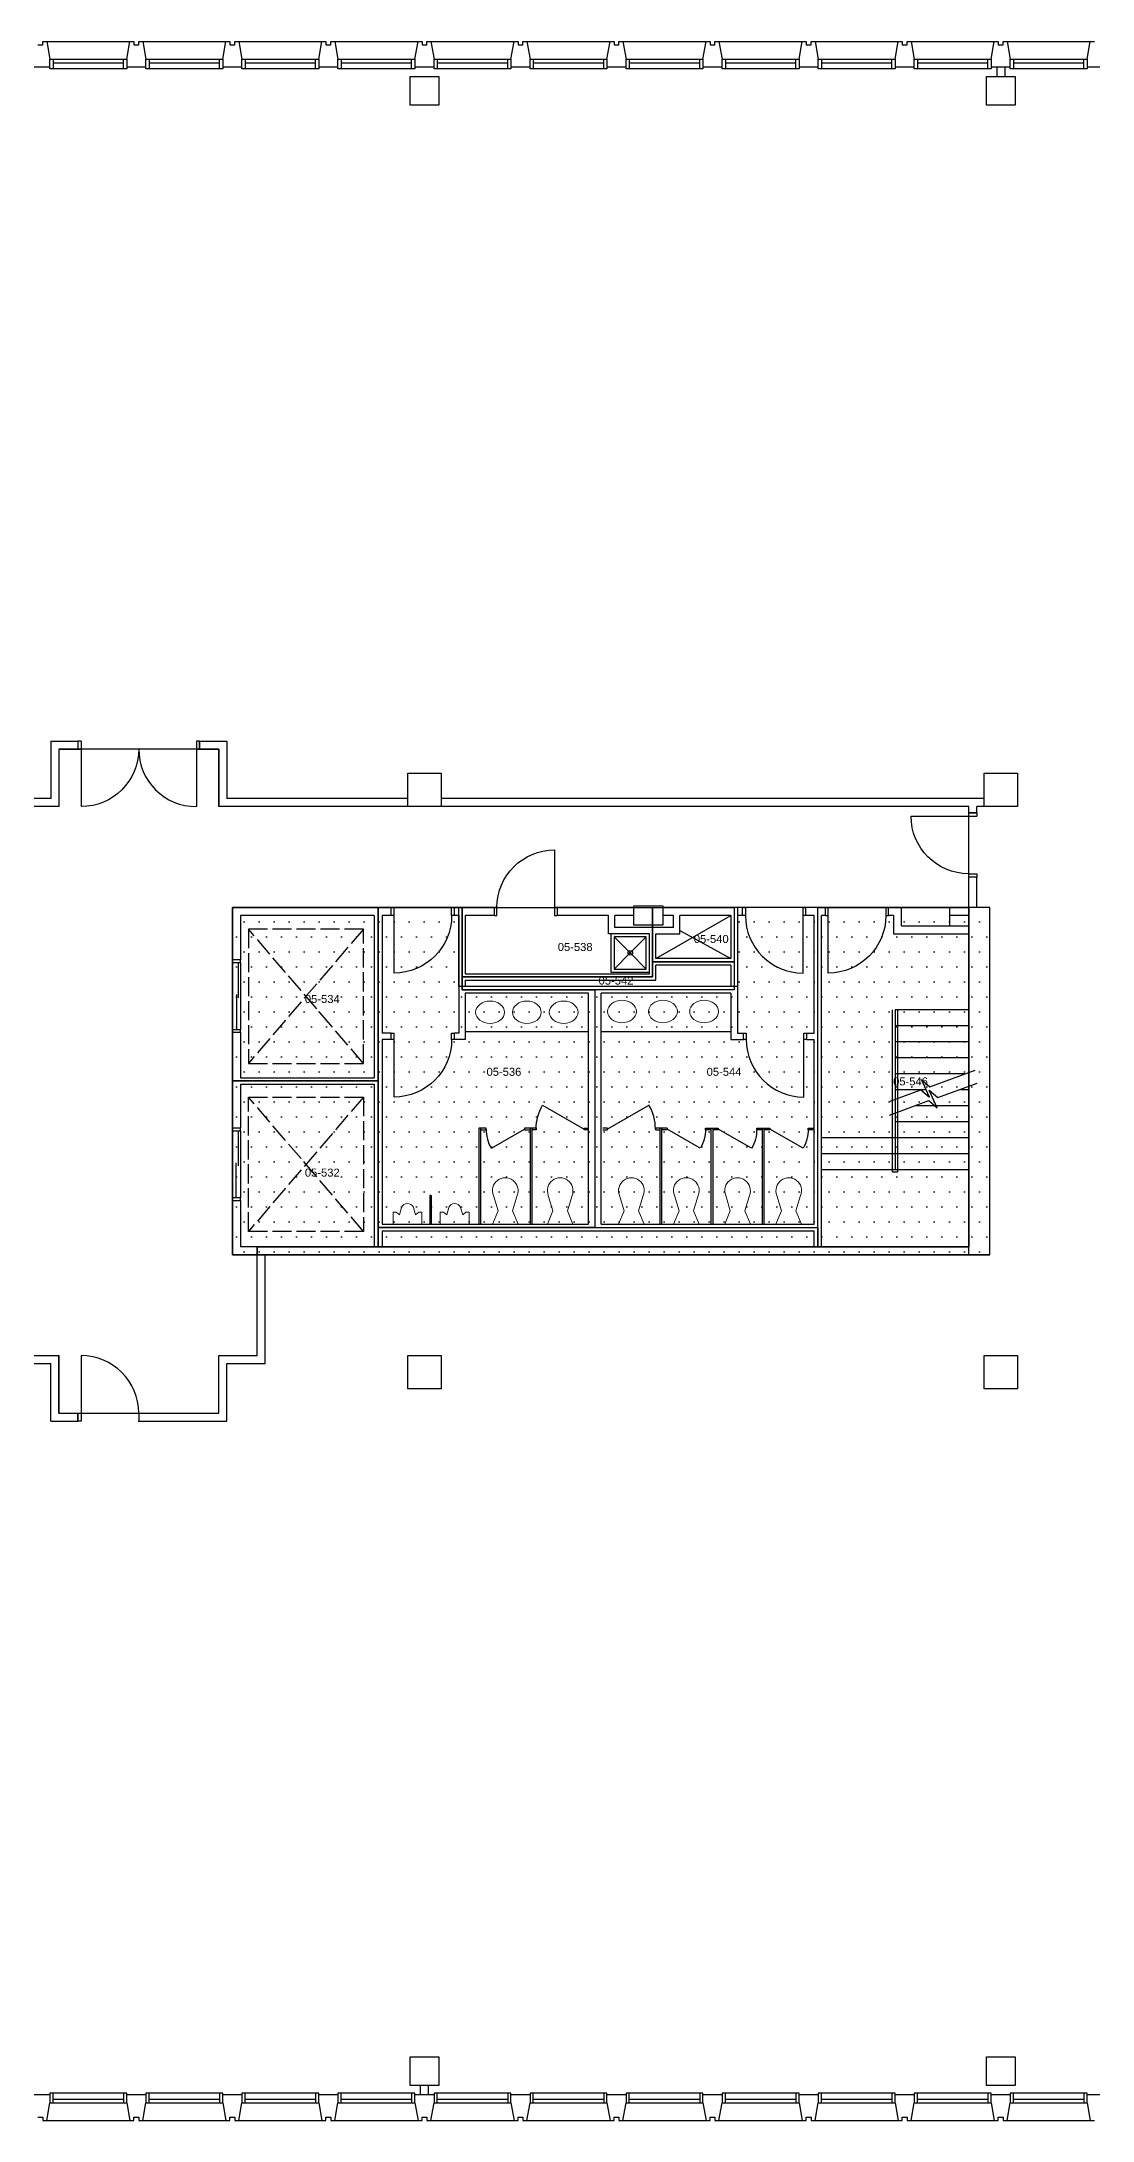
# Model space of a CAD drawing. Header units: inches. Extents: x -31 to 2880, y -31 to 1268.
# Drawn here: x 1190 to 1846, y -31 to 1268 of the extents above; entities that cross this region are included whole.
import ezdxf
from ezdxf.enums import TextEntityAlignment as Align

# ---------------------------------------------------------------- set-up
doc = ezdxf.new("R2010")
doc.units = ezdxf.units.IN
doc.header["$MEASUREMENT"] = 0
doc.linetypes.add('ACAD_ISO02W100', pattern=[15, 12, -3])
for name, color, linetype in [('A-AREA', 6, 'Continuous'), ('A-AREA-IDEN', 110, 'Continuous'), ('A-AREA-INT', 2, 'Continuous'), ('A-COLS-E', 53, 'Continuous'), ('A-DOOR-E', 141, 'Continuous'), ('A-EQPM-E', 200, 'Continuous'), ('A-FLOR-CSWK-E', 124, 'Continuous'), ('A-FLOR-EVTR-E', 253, 'ACAD_ISO02W100'), ('A-FLOR-HRAL-E', 61, 'Continuous'), ('A-FLOR-OVHD-E', 43, 'Continuous'), ('A-FLOR-STRS-E', 252, 'Continuous'), ('A-FLOR-TPTN-E', 74, 'Continuous'), ('A-GLAZ-E', 140, 'Continuous'), ('A-SOCL-HTAH-E', 230, 'Continuous'), ('A-WALL-E', 7, 'Continuous'), ('P-FIXT-E', 153, 'Continuous')]:
    doc.layers.add(name, color=color, linetype=linetype)
doc.styles.get("Standard").update_dxf_attribs({"font": 'arial.ttf'})

# ---------------------------------------------------------------- blocks, each defined once
blk = doc.blocks.new('FMS4RM')
blk.add_attdef('FMS:RMID', text='', height=5).set_placement((0, 0), align=Align.MIDDLE_LEFT)

msp = doc.modelspace()

# ---------------------------------------------------------------- hatches: boundary and pattern name
at = {"layer": 'A-SOCL-HTAH-E'}
h = msp.add_hatch(dxfattribs=at)
h.set_pattern_fill('DOTS', color=256, scale=150)
h.set_pattern_definition([(0, (-2476.202, -472.418), (4.6875, 9.375), [0, -9.375])])
h.paths.add_polyline_path([(1782, 727.2), (1624.2, 727.2), (1624.2, 677.7), (1450.2, 677.7), (1450.2, 727.2), (1308.7, 727.2), (1308.7, 510.2), (1782, 510.2)])

# ---------------------------------------------------------------- linework, layer by layer
at = {"layer": 'A-AREA'}
for points in [[(1399.8, 618.8), (1308.7, 618.8), (1308.7, 727.2), (1399.8, 727.2), (1399.8, 618.8)], [(1399.8, 727.2), (1452.2, 727.2), (1452.2, 675.8), (1535.2, 675.8), (1535.2, 527.2), (1399.8, 527.2), (1399.8, 727.2)], [(1452.2, 683.8), (1452.2, 727.2), (1571.2, 727.2), (1571.2, 683.8), (1452.2, 683.8)], [(1674.5, 727.2), (1622.2, 727.2), (1622.2, 675.8), (1535.2, 675.8), (1535.2, 527.2), (1674.5, 527.2), (1674.5, 727.2)], [(1622.2, 693.2), (1571.2, 693.2), (1571.2, 727.2), (1622.2, 727.2), (1622.2, 693.2)], [(1768.7, 515.2), (1674.5, 515.2), (1674.5, 727.2), (1768.7, 727.2), (1768.7, 515.2)], [(1622.2, 675.8), (1452.2, 675.8), (1452.2, 683.8), (1571.2, 683.8), (1571.2, 693.2), (1622.2, 693.2), (1622.2, 675.8)], [(1399.8, 515.2), (1324.2, 515.2), (1324.2, 510.2), (1308.7, 510.2), (1308.7, 618.8), (1399.8, 618.8), (1399.8, 515.2)], [(1674.5, 515.2), (1399.8, 515.2), (1399.8, 527.2), (1674.5, 527.2), (1674.5, 515.2)]]:
    msp.add_lwpolyline(points, close=True, dxfattribs=at)
at = {"layer": 'A-AREA-INT', "color": 4}
msp.add_lwpolyline([(-17.4, 1254.7), (-17.4, -17.4), (1066.2, -17.4), (1066.2, 447.2), (1200.2, 447.2), (1200.2, 411.2), (1300.2, 411.2), (1300.2, 447.2), (1324.2, 447.2), (1324.2, 515.2), (1768.7, 515.2), (1768.7, 790.2), (1300.2, 790.2), (1300.2, 826.2), (1200.2, 826.2), (1200.2, 790.2), (768.8, 790.2), (768.8, 1254.7), (-17.4, 1254.7)], close=True, dxfattribs=at)
at = {"layer": 'A-COLS-E', "flags": 128}
for points in [[(1419.8, 1228.5), (1419.8, 1246.5), (1437.7, 1246.5), (1437.7, 1228.5)], [(1779.8, 1228.5), (1779.8, 1246.5), (1797.7, 1246.5), (1797.7, 1228.5)], [(1418.3, 790.2), (1418.3, 811.2), (1439.2, 811.2), (1439.2, 790.2)], [(1778.3, 790.2), (1778.3, 811.2), (1799.2, 811.2), (1799.2, 790.2)], [(1418.3, 426.3), (1418.3, 447.2), (1439.2, 447.2), (1439.2, 426.3)], [(1778.3, 426.3), (1778.3, 447.2), (1799.2, 447.2), (1799.2, 426.3)], [(1419.8, -9), (1419.8, 9), (1437.7, 9), (1437.7, -9)], [(1779.8, -9), (1779.8, 9), (1797.7, 9), (1797.7, -9)]]:
    msp.add_lwpolyline(points, close=True, dxfattribs=at)
at = {"layer": 'A-DOOR-E'}
for p, q in [((1214.2, 831.2), (1214.2, 790.2)), ((1286.2, 831.2), (1286.2, 790.2)), ((1732.7, 784.3), (1773.7, 784.3)), ((1768.7, 784.3), (1768.7, 786.3)), ((1768.7, 786.3), (1773.7, 786.3)), ((1773.7, 786.3), (1773.7, 784.3)), ((1768.7, 746.2), (1768.7, 748.2)), ((1768.7, 748.2), (1773.7, 748.2)), ((1773.7, 746.2), (1768.7, 746.2)), ((1773.7, 748.2), (1773.7, 746.2)), ((1409.7, 686.2), (1409.7, 727.2)), ((1665.2, 686.2), (1665.2, 727.2)), ((1312.3, 692.7), (1312.3, 670.7)), ((1311.5, 650.7), (1311.5, 672.7)), ((1409.7, 608.7), (1409.7, 648.7)), ((1665.7, 608.7), (1665.7, 648.7)), ((1312.3, 587.7), (1312.3, 565.7)), ((1311, 545.7), (1311, 567.7))]:
    msp.add_line(p, q, dxfattribs=at)
at = {"layer": 'A-DOOR-E', "extrusion": (0, 0, -1)}
msp.add_line((1681, 686.2), (1681, 727.2), dxfattribs=at)
at = {"layer": 'A-DOOR-E', "flags": 128}
for points in [[(1214.2, 831.2), (1212.2, 831.2), (1212.2, 826.2), (1214.2, 826.2)], [(1286.2, 826.2), (1288.2, 826.2), (1288.2, 831.2), (1286.2, 831.2)], [(1510, 763.3), (1510, 722.2), (1511.7, 722.2)], [(1472.2, 722.2), (1474, 722.2), (1474, 727.2), (1472.2, 727.2)], [(1511.7, 727.2), (1510, 727.2)], [(1681, 727.2), (1679.2, 727.2)], [(1679.2, 722.2), (1681, 722.2)], [(1718.7, 727.2), (1717, 727.2), (1717, 722.2), (1718.7, 722.2)], [(1308.7, 694.5), (1308.7, 692.7), (1313.7, 692.7), (1313.7, 694.5)], [(1313.7, 649), (1313.7, 650.7), (1308.7, 650.7), (1308.7, 649)], [(1408, 648.7), (1409.7, 648.7)], [(1409.7, 644.7), (1408, 644.7)], [(1447.5, 644.7), (1445.7, 644.7), (1445.7, 648.7), (1447.5, 648.7)], [(1628, 648.7), (1629.7, 648.7), (1629.7, 644.7), (1628, 644.7)], [(1665.7, 648.7), (1667.5, 648.7)], [(1667.5, 644.7), (1665.7, 644.7)], [(1308.7, 589.5), (1308.7, 587.7), (1313.7, 587.7), (1313.7, 589.5)], [(1313.7, 544), (1313.7, 545.7), (1308.7, 545.7), (1308.7, 544)]]:
    msp.add_lwpolyline(points, dxfattribs=at)
at = {"layer": 'A-DOOR-E', "extrusion": (0, 0, -1), "flags": 128}
for points in [[(-1408, 727.2), (-1409.7, 727.2)], [(-1409.7, 722.2), (-1408, 722.2)], [(-1447.5, 722.2), (-1445.7, 722.2), (-1445.7, 727.2), (-1447.5, 727.2)], [(-1627.5, 727.2), (-1629.2, 727.2), (-1629.2, 722.2), (-1627.5, 722.2)], [(-1665.2, 727.2), (-1667, 727.2)], [(-1667, 722.2), (-1665.2, 722.2)], [(-1214.2, 447.2), (-1214.2, 406.2), (-1212.2, 406.2), (-1212.2, 411.2), (-1214.2, 411.2)]]:
    msp.add_lwpolyline(points, dxfattribs=at)
at = {"layer": 'A-DOOR-E', "extrusion": (0, 0, -1)}
for centre, start, end in [((-1214.2, 826.2), 180.0001, 269.9997), ((-1768.7, 784.3), 270, 0), ((-1510, 727.2), 0, 90), ((-1409.7, 722.2), 180, 270), ((-1681, 722.2), 180, 270), ((-1409.7, 644.7), 180, 270)]:
    msp.add_arc(centre, 36, start, end, dxfattribs=at)
at = {"layer": 'A-DOOR-E'}
for centre, start, end in [((1286.2, 826.2), 180.0001, 269.9998), ((1665.2, 722.2), 180, 270), ((1665.7, 644.7), 180, 270), ((1214.2, 411.2), 0.0001, 89.9997)]:
    msp.add_arc(centre, 36, start, end, dxfattribs=at)
at = {"layer": 'A-EQPM-E'}
for p, q in [((1559.6, 716.2), (1559.6, 728.2)), ((1559.6, 728.2), (1577.6, 728.2)), ((1577.6, 728.2), (1577.6, 716.2)), ((1577.6, 716.2), (1559.6, 716.2))]:
    msp.add_line(p, q, dxfattribs=at)
at = {"layer": 'A-FLOR-CSWK-E'}
for p, q in [((1454.2, 649.7), (1531.2, 649.7)), ((1539.2, 649.7), (1620.2, 649.7))]:
    msp.add_line(p, q, dxfattribs=at)
at = {"layer": 'A-FLOR-EVTR-E'}
for p, q in [((1390.7, 629.7), (1318.7, 713.7)), ((1390.7, 713.7), (1318.7, 629.7)), ((1390.7, 713.7), (1318.7, 713.7)), ((1318.7, 713.7), (1318.7, 629.7)), ((1390.7, 629.7), (1390.7, 713.7)), ((1318.7, 629.7), (1390.7, 629.7)), ((1390.7, 608.7), (1318.7, 524.7)), ((1390.7, 524.7), (1318.7, 608.7)), ((1318.7, 524.7), (1318.7, 608.7)), ((1318.7, 608.7), (1390.7, 608.7)), ((1390.7, 608.7), (1390.7, 524.7)), ((1390.7, 524.7), (1318.7, 524.7))]:
    msp.add_line(p, q, dxfattribs=at)
at = {"layer": 'A-FLOR-HRAL-E'}
for p, q in [((1721.2, 561.7), (1721.2, 663.2)), ((1724.2, 663.2), (1724.2, 561.7))]:
    msp.add_line(p, q, dxfattribs=at)
at = {"layer": 'A-FLOR-OVHD-E'}
for p, q in [((1573.2, 695.2), (1620.2, 722.2)), ((1588.2, 712.8), (1620.2, 695.2)), ((1313.7, 692.7), (1313.7, 650.7)), ((1313.7, 587.7), (1313.7, 545.7))]:
    msp.add_line(p, q, dxfattribs=at)
at = {"layer": 'A-FLOR-STRS-E'}
for p, q in [((1722.7, 663.2), (1722.7, 563.2)), ((1768.7, 663.2), (1722.7, 663.2)), ((1768.7, 653.2), (1722.7, 653.2)), ((1768.7, 643.2), (1722.7, 643.2)), ((1768.7, 633.2), (1722.7, 633.2)), ((1744.5, 615.2), (1772.8, 625.5)), ((1719.7, 606.2), (1738.9, 613.2)), ((1766.2, 623.2), (1722.7, 623.2)), ((1741.7, 613.2), (1722.7, 613.2)), ((1738.9, 613.2), (1744.2, 608.7)), ((1744.2, 608.7), (1739.2, 619.7)), ((1739.2, 619.7), (1744.5, 615.2)), ((1749.1, 602), (1744.1, 613)), ((1744.1, 613), (1749.4, 608.5)), ((1749.4, 608.5), (1774, 617.4)), ((1768.7, 613.2), (1763.6, 613.2)), ((1719.2, 597.5), (1743.8, 606.5)), ((1768.7, 603.2), (1735.4, 603.2)), ((1743.8, 606.5), (1749.1, 602)), ((1768.7, 593.2), (1722.7, 593.2)), ((1768.7, 583.2), (1676.7, 583.2)), ((1768.7, 573.2), (1676.7, 573.2)), ((1768.7, 563.2), (1676.7, 563.2)), ((1724.2, 561.7), (1721.2, 561.7))]:
    msp.add_line(p, q, dxfattribs=at)
at = {"layer": 'A-FLOR-TPTN-E'}
for p, q in [((1502.5, 603.7), (1528.5, 588.7)), ((1498.5, 588.2), (1495.7, 588.2)), ((1498.5, 589.2), (1498.5, 588.2)), ((1528.5, 588.2), (1528.5, 589.2)), ((1528.5, 589.2), (1531.2, 589.2)), ((1531.2, 588.2), (1528.5, 588.2)), ((1575.8, 589.2), (1575.8, 529.2)), ((1576.8, 589.2), (1576.8, 529.2)), ((1580.3, 588.2), (1576.8, 588.2)), ((1580.3, 589.2), (1580.3, 588.2)), ((1601, 576.7), (1580.3, 588.7)), ((1604.3, 588.2), (1604.3, 589.2)), ((1604.3, 589.2), (1612.3, 589.2)), ((1607.7, 588.2), (1604.3, 588.2)), ((1607.7, 589.2), (1607.7, 529.2)), ((1608.8, 589.2), (1608.8, 529.2)), ((1612.3, 588.2), (1608.8, 588.2)), ((1612.3, 589.2), (1612.3, 588.2)), ((1633, 576.7), (1612.3, 588.7)), ((1636.3, 588.2), (1636.3, 589.2)), ((1636.3, 589.2), (1644.5, 589.2)), ((1639.7, 588.2), (1636.3, 588.2)), ((1639.7, 589.2), (1639.7, 529.2)), ((1640.7, 589.2), (1640.7, 529.2)), ((1644.5, 588.2), (1640.7, 588.2)), ((1644.5, 589.2), (1644.5, 588.2)), ((1665.3, 576.7), (1644.5, 588.7)), ((1668.5, 588.2), (1668.5, 589.2)), ((1668.5, 589.2), (1672.2, 589.2)), ((1672.2, 588.2), (1668.5, 588.2))]:
    msp.add_line(p, q, dxfattribs=at)
at = {"layer": 'A-FLOR-TPTN-E', "extrusion": (0, 0, -1)}
for p, q in [((1569, 603.7), (1543, 588.7)), ((1462.7, 589.2), (1462.7, 529.2)), ((1463.7, 589.2), (1462.7, 589.2)), ((1467.2, 589.2), (1463.7, 589.2)), ((1463.7, 589.2), (1463.7, 529.2)), ((1463.7, 588.2), (1467.2, 588.2)), ((1467.2, 588.2), (1467.2, 589.2)), ((1470.5, 576.7), (1491.2, 588.7)), ((1498.5, 589.2), (1491.2, 589.2)), ((1491.2, 589.2), (1491.2, 588.2)), ((1491.2, 588.2), (1494.7, 588.2)), ((1494.7, 589.2), (1494.7, 529.2)), ((1495.7, 589.2), (1495.7, 529.2)), ((1543, 589.2), (1540.2, 589.2)), ((1540.2, 588.2), (1543, 588.2)), ((1543, 588.2), (1543, 589.2)), ((1580.3, 589.2), (1573, 589.2)), ((1573, 589.2), (1573, 588.2)), ((1573, 588.2), (1575.8, 588.2)), ((1432, 547.2), (1432, 529.2)), ((1433, 547.2), (1432, 547.2)), ((1433, 547.2), (1433, 529.2))]:
    msp.add_line(p, q, dxfattribs=at)
for centre, radius, start, end in [((-1528.5, 588.7), 30, 0, 30), ((-1580.3, 588.7), 24, 180, 210), ((-1612.3, 588.7), 24, 180, 210), ((-1644.5, 588.7), 24, 180, 210)]:
    msp.add_arc(centre, radius, start, end, dxfattribs=at)
at = {"layer": 'A-FLOR-TPTN-E'}
for centre, radius, start, end in [((1543, 588.7), 30, 0, 30), ((1491.2, 588.7), 24, 180, 210)]:
    msp.add_arc(centre, radius, start, end, dxfattribs=at)
at = {"layer": 'A-GLAZ-E'}
for p, q in [((1196.7, 1257.2), (1240.7, 1257.2)), ((1196.7, 1254.9), (1240.7, 1254.9)), ((1256.7, 1257.2), (1300.7, 1257.2)), ((1256.7, 1254.9), (1300.7, 1254.9)), ((1316.7, 1257.2), (1360.7, 1257.2)), ((1316.7, 1254.9), (1360.7, 1254.9)), ((1376.7, 1257.2), (1420.7, 1257.2)), ((1376.7, 1254.9), (1420.7, 1254.9)), ((1436.7, 1257.2), (1480.7, 1257.2)), ((1436.7, 1254.9), (1480.7, 1254.9)), ((1496.7, 1257.2), (1540.7, 1257.2)), ((1496.7, 1254.9), (1540.7, 1254.9)), ((1556.7, 1257.2), (1600.7, 1257.2)), ((1556.7, 1254.9), (1600.7, 1254.9)), ((1616.7, 1257.2), (1660.7, 1257.2)), ((1616.7, 1254.9), (1660.7, 1254.9)), ((1676.7, 1257.2), (1720.7, 1257.2)), ((1676.7, 1254.9), (1720.7, 1254.9)), ((1736.7, 1257.2), (1780.7, 1257.2)), ((1736.7, 1254.9), (1780.7, 1254.9)), ((1796.7, 1257.2), (1840.7, 1257.2)), ((1796.7, 1254.9), (1840.7, 1254.9)), ((1196.7, -17.4), (1240.7, -17.4)), ((1196.7, -19.8), (1240.7, -19.8)), ((1256.7, -17.4), (1300.7, -17.4)), ((1256.7, -19.8), (1300.7, -19.8)), ((1316.7, -17.4), (1360.7, -17.4)), ((1316.7, -19.8), (1360.7, -19.8)), ((1376.7, -17.4), (1420.7, -17.4)), ((1376.7, -19.8), (1420.7, -19.8)), ((1436.7, -17.4), (1480.7, -17.4)), ((1436.7, -19.8), (1480.7, -19.8)), ((1496.7, -17.4), (1540.7, -17.4)), ((1496.7, -19.8), (1540.7, -19.8)), ((1556.7, -17.4), (1600.7, -17.4)), ((1556.7, -19.8), (1600.7, -19.8)), ((1616.7, -17.4), (1660.7, -17.4)), ((1616.7, -19.8), (1660.7, -19.8)), ((1676.7, -17.4), (1720.7, -17.4)), ((1676.7, -19.8), (1720.7, -19.8)), ((1736.7, -17.4), (1780.7, -17.4)), ((1736.7, -19.8), (1780.7, -19.8)), ((1796.7, -17.4), (1840.7, -17.4)), ((1796.7, -19.8), (1840.7, -19.8))]:
    msp.add_line(p, q, dxfattribs=at)
at = {"layer": 'A-SOCL-HTAH-E'}
msp.add_lwpolyline([(1450.2, 727.2), (1308.7, 727.2), (1308.7, 510.2), (1782, 510.2), (1782, 727.2), (1624.2, 727.2), (1624.2, 677.7), (1450.2, 677.7), (1450.2, 727.2)], dxfattribs=at)
at = {"layer": 'A-WALL-E'}
for p, q in [((1187.2, 1266.2), (1190.2, 1266.2)), ((1190.2, 1266.2), (1190.2, 1268.2)), ((1190.2, 1268.2), (1247.2, 1268.2)), ((1192.7, 1268.2), (1194.7, 1257.2)), ((1242.7, 1257.2), (1244.7, 1268.2)), ((1247.2, 1268.2), (1247.2, 1266.2)), ((1247.2, 1266.2), (1250.2, 1266.2)), ((1250.2, 1266.2), (1250.2, 1268.2)), ((1250.2, 1268.2), (1307.2, 1268.2)), ((1252.7, 1268.2), (1254.7, 1257.2)), ((1302.7, 1257.2), (1304.7, 1268.2)), ((1307.2, 1268.2), (1307.2, 1266.2)), ((1307.2, 1266.2), (1310.2, 1266.2)), ((1310.2, 1266.2), (1310.2, 1268.2)), ((1310.2, 1268.2), (1367.2, 1268.2)), ((1312.7, 1268.2), (1314.7, 1257.2)), ((1362.7, 1257.2), (1364.7, 1268.2)), ((1367.2, 1268.2), (1367.2, 1266.2)), ((1367.2, 1266.2), (1370.2, 1266.2)), ((1370.2, 1266.2), (1370.2, 1268.2)), ((1370.2, 1268.2), (1427.2, 1268.2)), ((1372.7, 1268.2), (1374.7, 1257.2)), ((1422.7, 1257.2), (1424.7, 1268.2)), ((1427.2, 1268.2), (1427.2, 1266.2)), ((1427.2, 1266.2), (1430.2, 1266.2)), ((1430.2, 1266.2), (1430.2, 1268.2)), ((1430.2, 1268.2), (1487.2, 1268.2)), ((1432.7, 1268.2), (1434.7, 1257.2)), ((1482.7, 1257.2), (1484.7, 1268.2)), ((1487.2, 1268.2), (1487.2, 1266.2)), ((1487.2, 1266.2), (1490.2, 1266.2)), ((1490.2, 1266.2), (1490.2, 1268.2)), ((1490.2, 1268.2), (1547.2, 1268.2)), ((1492.7, 1268.2), (1494.7, 1257.2)), ((1542.7, 1257.2), (1544.7, 1268.2)), ((1547.2, 1268.2), (1547.2, 1266.2)), ((1547.2, 1266.2), (1550.2, 1266.2)), ((1550.2, 1266.2), (1550.2, 1268.2)), ((1550.2, 1268.2), (1607.2, 1268.2)), ((1552.7, 1268.2), (1554.7, 1257.2)), ((1602.7, 1257.2), (1604.7, 1268.2)), ((1607.2, 1268.2), (1607.2, 1266.2)), ((1607.2, 1266.2), (1610.2, 1266.2)), ((1610.2, 1266.2), (1610.2, 1268.2)), ((1610.2, 1268.2), (1667.2, 1268.2)), ((1612.7, 1268.2), (1614.7, 1257.2)), ((1662.7, 1257.2), (1664.7, 1268.2)), ((1667.2, 1268.2), (1667.2, 1266.2)), ((1667.2, 1266.2), (1670.2, 1266.2)), ((1670.2, 1266.2), (1670.2, 1268.2)), ((1670.2, 1268.2), (1727.2, 1268.2)), ((1672.7, 1268.2), (1674.7, 1257.2)), ((1722.7, 1257.2), (1724.7, 1268.2)), ((1727.2, 1268.2), (1727.2, 1266.2)), ((1727.2, 1266.2), (1730.2, 1266.2)), ((1730.2, 1266.2), (1730.2, 1268.2)), ((1730.2, 1268.2), (1787.2, 1268.2)), ((1732.7, 1268.2), (1734.7, 1257.2)), ((1782.7, 1257.2), (1784.7, 1268.2)), ((1787.2, 1268.2), (1787.2, 1266.2)), ((1787.2, 1266.2), (1790.2, 1266.2)), ((1790.2, 1266.2), (1790.2, 1268.2)), ((1790.2, 1268.2), (1847.2, 1268.2)), ((1792.7, 1268.2), (1794.7, 1257.2)), ((1842.7, 1257.2), (1844.7, 1268.2)), ((1194.7, 1252.2), (1182.7, 1252.2)), ((1194.7, 1251.2), (1194.7, 1257.2)), ((1194.7, 1257.2), (1196.7, 1257.2)), ((1242.7, 1251.2), (1194.7, 1251.2)), ((1196.7, 1257.2), (1196.7, 1251.2)), ((1240.7, 1251.2), (1240.7, 1257.2)), ((1240.7, 1257.2), (1242.7, 1257.2)), ((1242.7, 1257.2), (1242.7, 1251.2)), ((1254.7, 1252.2), (1242.7, 1252.2)), ((1254.7, 1251.2), (1254.7, 1257.2)), ((1254.7, 1257.2), (1256.7, 1257.2)), ((1302.7, 1251.2), (1254.7, 1251.2)), ((1256.7, 1257.2), (1256.7, 1251.2)), ((1300.7, 1251.2), (1300.7, 1257.2)), ((1300.7, 1257.2), (1302.7, 1257.2)), ((1302.7, 1257.2), (1302.7, 1251.2)), ((1314.7, 1252.2), (1302.7, 1252.2)), ((1314.7, 1251.2), (1314.7, 1257.2)), ((1314.7, 1257.2), (1316.7, 1257.2)), ((1362.7, 1251.2), (1314.7, 1251.2)), ((1316.7, 1257.2), (1316.7, 1251.2)), ((1360.7, 1251.2), (1360.7, 1257.2)), ((1360.7, 1257.2), (1362.7, 1257.2)), ((1362.7, 1257.2), (1362.7, 1251.2)), ((1374.7, 1252.2), (1362.7, 1252.2)), ((1374.7, 1251.2), (1374.7, 1257.2)), ((1374.7, 1257.2), (1376.7, 1257.2)), ((1422.7, 1251.2), (1374.7, 1251.2)), ((1376.7, 1257.2), (1376.7, 1251.2)), ((1420.7, 1251.2), (1420.7, 1257.2)), ((1420.7, 1257.2), (1422.7, 1257.2)), ((1422.7, 1257.2), (1422.7, 1251.2)), ((1434.7, 1252.2), (1422.7, 1252.2)), ((1434.7, 1251.2), (1434.7, 1257.2)), ((1434.7, 1257.2), (1436.7, 1257.2)), ((1482.7, 1251.2), (1434.7, 1251.2)), ((1436.7, 1257.2), (1436.7, 1251.2)), ((1480.7, 1251.2), (1480.7, 1257.2)), ((1480.7, 1257.2), (1482.7, 1257.2)), ((1482.7, 1257.2), (1482.7, 1251.2)), ((1494.7, 1252.2), (1482.7, 1252.2)), ((1494.7, 1251.2), (1494.7, 1257.2)), ((1494.7, 1257.2), (1496.7, 1257.2)), ((1542.7, 1251.2), (1494.7, 1251.2)), ((1496.7, 1257.2), (1496.7, 1251.2)), ((1540.7, 1251.2), (1540.7, 1257.2)), ((1540.7, 1257.2), (1542.7, 1257.2)), ((1542.7, 1257.2), (1542.7, 1251.2)), ((1554.7, 1252.2), (1542.7, 1252.2)), ((1554.7, 1251.2), (1554.7, 1257.2)), ((1554.7, 1257.2), (1556.7, 1257.2)), ((1602.7, 1251.2), (1554.7, 1251.2)), ((1556.7, 1257.2), (1556.7, 1251.2)), ((1600.7, 1251.2), (1600.7, 1257.2)), ((1600.7, 1257.2), (1602.7, 1257.2)), ((1602.7, 1257.2), (1602.7, 1251.2)), ((1614.7, 1252.2), (1602.7, 1252.2)), ((1614.7, 1251.2), (1614.7, 1257.2)), ((1614.7, 1257.2), (1616.7, 1257.2)), ((1662.7, 1251.2), (1614.7, 1251.2)), ((1616.7, 1257.2), (1616.7, 1251.2)), ((1660.7, 1251.2), (1660.7, 1257.2)), ((1660.7, 1257.2), (1662.7, 1257.2)), ((1662.7, 1257.2), (1662.7, 1251.2)), ((1674.7, 1252.2), (1662.7, 1252.2)), ((1674.7, 1251.2), (1674.7, 1257.2)), ((1674.7, 1257.2), (1676.7, 1257.2)), ((1722.7, 1251.2), (1674.7, 1251.2)), ((1676.7, 1257.2), (1676.7, 1251.2)), ((1720.7, 1251.2), (1720.7, 1257.2)), ((1720.7, 1257.2), (1722.7, 1257.2)), ((1722.7, 1257.2), (1722.7, 1251.2)), ((1734.7, 1252.2), (1722.7, 1252.2)), ((1734.7, 1251.2), (1734.7, 1257.2)), ((1734.7, 1257.2), (1736.7, 1257.2)), ((1782.7, 1251.2), (1734.7, 1251.2)), ((1736.7, 1257.2), (1736.7, 1251.2)), ((1780.7, 1251.2), (1780.7, 1257.2)), ((1780.7, 1257.2), (1782.7, 1257.2)), ((1782.7, 1257.2), (1782.7, 1251.2)), ((1794.7, 1252.2), (1782.7, 1252.2)), ((1786.2, 1252.2), (1786.2, 1246.4)), ((1791.2, 1252.2), (1791.2, 1246.4)), ((1794.7, 1251.2), (1794.7, 1257.2)), ((1794.7, 1257.2), (1796.7, 1257.2)), ((1842.7, 1251.2), (1794.7, 1251.2)), ((1796.7, 1257.2), (1796.7, 1251.2)), ((1840.7, 1251.2), (1840.7, 1257.2)), ((1840.7, 1257.2), (1842.7, 1257.2)), ((1842.7, 1257.2), (1842.7, 1251.2)), ((1854.7, 1252.2), (1842.7, 1252.2)), ((1195.2, 831.2), (1195.2, 795.2)), ((1195.2, 831.2), (1212.2, 831.2)), ((1200.2, 826.2), (1200.2, 790.2)), ((1200.2, 826.2), (1212.2, 826.2)), ((1212.2, 831.2), (1212.2, 826.2)), ((1288.2, 831.2), (1305.2, 831.2)), ((1288.2, 831.2), (1288.2, 826.2)), ((1288.2, 826.2), (1300.2, 826.2)), ((1300.2, 826.2), (1300.2, 790.2)), ((1305.2, 831.2), (1305.2, 795.2)), ((1195.2, 795.2), (1079.2, 795.2)), ((1418.3, 795.2), (1305.2, 795.2)), ((1778.3, 795.2), (1439.2, 795.2)), ((1200.2, 790.2), (1058.3, 790.2)), ((1768.7, 790.2), (1300.2, 790.2)), ((1768.7, 786.3), (1768.7, 790.2)), ((1773.7, 786.3), (1768.7, 786.3)), ((1773.7, 786.3), (1773.7, 790.2)), ((1778.3, 790.2), (1773.7, 790.2)), ((1768.7, 510.2), (1768.7, 746.2)), ((1773.7, 746.2), (1768.7, 746.2)), ((1773.7, 727.2), (1773.7, 746.2)), ((1308.7, 727.2), (1308.7, 694.5)), ((1408, 727.2), (1308.7, 727.2)), ((1397.2, 722.2), (1313.7, 722.2)), ((1313.7, 722.2), (1313.7, 694.5)), ((1397.2, 722.2), (1397.2, 620.7)), ((1408, 722.2), (1402.2, 722.2)), ((1402.2, 722.2), (1402.2, 648.7)), ((1408, 722.2), (1408, 727.2)), ((1447.5, 722.2), (1447.5, 727.2)), ((1472.2, 727.2), (1447.5, 727.2)), ((1450.2, 722.2), (1447.5, 722.2)), ((1450.2, 722.2), (1450.2, 648.7)), ((1454.2, 722.2), (1454.2, 685.7)), ((1472.2, 722.2), (1454.2, 722.2)), ((1472.2, 727.2), (1472.2, 722.2)), ((1559.6, 727.2), (1511.7, 727.2)), ((1511.7, 727.2), (1511.7, 722.2)), ((1543.7, 722.2), (1511.7, 722.2)), ((1543.7, 710.7), (1543.7, 722.2)), ((1559.6, 722.2), (1547.7, 722.2)), ((1547.7, 714.7), (1547.7, 722.2)), ((1584.2, 714.7), (1547.7, 714.7)), ((1627.5, 727.2), (1577.6, 727.2)), ((1584.2, 722.2), (1577.6, 722.2)), ((1584.2, 714.7), (1584.2, 722.2)), ((1620.2, 722.2), (1588.2, 722.2)), ((1588.2, 710.7), (1588.2, 722.2)), ((1620.2, 722.2), (1620.2, 695.2)), ((1627.5, 722.2), (1624.2, 722.2)), ((1624.2, 722.2), (1624.2, 648.7)), ((1627.5, 722.2), (1627.5, 727.2)), ((1679.2, 727.2), (1667, 727.2)), ((1667, 722.2), (1667, 727.2)), ((1672.2, 722.2), (1667, 722.2)), ((1672.2, 648.7), (1672.2, 722.2)), ((1679.2, 722.2), (1676.7, 722.2)), ((1676.7, 515.2), (1676.7, 722.2)), ((1679.2, 722.2), (1679.2, 727.2)), ((1782, 727.2), (1718.7, 727.2)), ((1718.7, 722.2), (1718.7, 727.2)), ((1721.7, 722.2), (1718.7, 722.2)), ((1721.7, 722.2), (1721.7, 710.7)), ((1726.7, 715.7), (1726.7, 727.2)), ((1726.7, 715.7), (1768.7, 715.7)), ((1756.7, 727.2), (1756.7, 715.7)), ((1768.7, 722.2), (1756.7, 722.2)), ((1782, 510.2), (1782, 727.2)), ((1569.2, 710.7), (1543.7, 710.7)), ((1569.2, 685.7), (1569.2, 710.7)), ((1573.2, 710.7), (1588.2, 710.7)), ((1573.2, 695.2), (1573.2, 710.7)), ((1721.7, 710.7), (1768.7, 710.7)), ((1313.7, 694.5), (1308.7, 694.5)), ((1620.2, 695.2), (1573.2, 695.2)), ((1620.2, 691.2), (1573.2, 691.2)), ((1573.2, 681.7), (1573.2, 691.2)), ((1620.2, 691.2), (1620.2, 677.7)), ((1454.2, 685.7), (1569.2, 685.7)), ((1454.2, 681.7), (1454.2, 677.7)), ((1454.2, 681.7), (1573.2, 681.7)), ((1620.2, 677.7), (1454.2, 677.7)), ((1454.2, 673.7), (1454.2, 644.7)), ((1531.2, 673.7), (1454.2, 673.7)), ((1531.2, 529.2), (1531.2, 673.7)), ((1539.2, 529.2), (1539.2, 673.7)), ((1620.2, 673.7), (1539.2, 673.7)), ((1620.2, 673.7), (1620.2, 644.7)), ((1313.7, 649), (1308.7, 649)), ((1308.7, 649), (1308.7, 589.5)), ((1313.7, 649), (1313.7, 620.7)), ((1408, 648.7), (1402.2, 648.7)), ((1402.2, 644.7), (1402.2, 529.2)), ((1408, 644.7), (1402.2, 644.7)), ((1408, 644.7), (1408, 648.7)), ((1450.2, 648.7), (1447.5, 648.7)), ((1447.5, 644.7), (1447.5, 648.7)), ((1454.2, 644.7), (1447.5, 644.7)), ((1620.2, 644.7), (1628, 644.7)), ((1624.2, 648.7), (1628, 648.7)), ((1628, 644.7), (1628, 648.7)), ((1667.5, 648.7), (1672.2, 648.7)), ((1667.5, 644.7), (1667.5, 648.7)), ((1667.5, 644.7), (1672.2, 644.7)), ((1672.2, 529.2), (1672.2, 644.7)), ((1313.7, 620.7), (1397.2, 620.7)), ((1313.7, 616.7), (1313.7, 589.5)), ((1313.7, 616.7), (1397.2, 616.7)), ((1397.2, 616.7), (1397.2, 515.2)), ((1308.7, 589.5), (1313.7, 589.5)), ((1308.7, 544), (1308.7, 510.2)), ((1308.7, 544), (1313.7, 544)), ((1313.7, 544), (1313.7, 515.2)), ((1402.2, 529.2), (1531.2, 529.2)), ((1402.2, 525.2), (1672.2, 525.2)), ((1402.2, 525.2), (1402.2, 515.2)), ((1539.2, 529.2), (1672.2, 529.2)), ((1672.2, 515.2), (1672.2, 525.2)), ((1782, 510.2), (1308.7, 510.2)), ((1397.2, 515.2), (1313.7, 515.2)), ((1324.2, 447.2), (1324.2, 510.2)), ((1329.2, 442.3), (1329.2, 510.2)), ((1672.2, 515.2), (1402.2, 515.2)), ((1768.7, 515.2), (1676.7, 515.2)), ((1079.2, 447.2), (1200.2, 447.2)), ((1079.2, 442.3), (1195.2, 442.3)), ((1195.2, 406.2), (1195.2, 442.3)), ((1200.2, 411.2), (1200.2, 447.2)), ((1300.2, 411.2), (1300.2, 447.2)), ((1300.2, 447.2), (1324.2, 447.2)), ((1305.2, 406.2), (1305.2, 442.3)), ((1305.2, 442.3), (1329.2, 442.3)), ((1195.2, 406.2), (1212.2, 406.2)), ((1200.2, 411.2), (1212.2, 411.2)), ((1212.2, 411.2), (1212.2, 406.2)), ((1249.9, 406.2), (1305.2, 406.2)), ((1250.2, 411.2), (1300.2, 411.2)), ((1250.2, 411.2), (1250.2, 406.2)), ((1426.2, -14.8), (1426.2, -9)), ((1431.2, -14.8), (1431.2, -9)), ((1194.7, -14.8), (1182.7, -14.8)), ((1192.7, -30.8), (1194.7, -19.8)), ((1242.7, -13.8), (1194.7, -13.8)), ((1194.7, -13.8), (1194.7, -19.8)), ((1194.7, -19.8), (1196.7, -19.8)), ((1196.7, -19.8), (1196.7, -13.8)), ((1240.7, -13.8), (1240.7, -19.8)), ((1240.7, -19.8), (1242.7, -19.8)), ((1242.7, -19.8), (1242.7, -13.8)), ((1254.7, -14.8), (1242.7, -14.8)), ((1242.7, -19.8), (1244.7, -30.8)), ((1252.7, -30.8), (1254.7, -19.8)), ((1302.7, -13.8), (1254.7, -13.8)), ((1254.7, -13.8), (1254.7, -19.8)), ((1254.7, -19.8), (1256.7, -19.8)), ((1256.7, -19.8), (1256.7, -13.8)), ((1300.7, -13.8), (1300.7, -19.8)), ((1300.7, -19.8), (1302.7, -19.8)), ((1302.7, -19.8), (1302.7, -13.8)), ((1314.7, -14.8), (1302.7, -14.8)), ((1302.7, -19.8), (1304.7, -30.8)), ((1312.7, -30.8), (1314.7, -19.8)), ((1362.7, -13.8), (1314.7, -13.8)), ((1314.7, -13.8), (1314.7, -19.8)), ((1314.7, -19.8), (1316.7, -19.8)), ((1316.7, -19.8), (1316.7, -13.8)), ((1360.7, -13.8), (1360.7, -19.8)), ((1360.7, -19.8), (1362.7, -19.8)), ((1362.7, -19.8), (1362.7, -13.8)), ((1374.7, -14.8), (1362.7, -14.8)), ((1362.7, -19.8), (1364.7, -30.8)), ((1372.7, -30.8), (1374.7, -19.8)), ((1422.7, -13.8), (1374.7, -13.8)), ((1374.7, -13.8), (1374.7, -19.8)), ((1374.7, -19.8), (1376.7, -19.8)), ((1376.7, -19.8), (1376.7, -13.8)), ((1420.7, -13.8), (1420.7, -19.8)), ((1420.7, -19.8), (1422.7, -19.8)), ((1422.7, -19.8), (1422.7, -13.8)), ((1434.7, -14.8), (1422.7, -14.8)), ((1422.7, -19.8), (1424.7, -30.8)), ((1432.7, -30.8), (1434.7, -19.8)), ((1482.7, -13.8), (1434.7, -13.8)), ((1434.7, -13.8), (1434.7, -19.8)), ((1434.7, -19.8), (1436.7, -19.8)), ((1436.7, -19.8), (1436.7, -13.8)), ((1480.7, -13.8), (1480.7, -19.8)), ((1480.7, -19.8), (1482.7, -19.8)), ((1482.7, -19.8), (1482.7, -13.8)), ((1494.7, -14.8), (1482.7, -14.8)), ((1482.7, -19.8), (1484.7, -30.8)), ((1492.7, -30.8), (1494.7, -19.8)), ((1542.7, -13.8), (1494.7, -13.8)), ((1494.7, -13.8), (1494.7, -19.8)), ((1494.7, -19.8), (1496.7, -19.8)), ((1496.7, -19.8), (1496.7, -13.8)), ((1540.7, -13.8), (1540.7, -19.8)), ((1540.7, -19.8), (1542.7, -19.8)), ((1542.7, -19.8), (1542.7, -13.8)), ((1554.7, -14.8), (1542.7, -14.8)), ((1542.7, -19.8), (1544.7, -30.8)), ((1552.7, -30.8), (1554.7, -19.8)), ((1602.7, -13.8), (1554.7, -13.8)), ((1554.7, -13.8), (1554.7, -19.8)), ((1554.7, -19.8), (1556.7, -19.8)), ((1556.7, -19.8), (1556.7, -13.8)), ((1600.7, -13.8), (1600.7, -19.8)), ((1600.7, -19.8), (1602.7, -19.8)), ((1602.7, -19.8), (1602.7, -13.8)), ((1614.7, -14.8), (1602.7, -14.8)), ((1602.7, -19.8), (1604.7, -30.8)), ((1612.7, -30.8), (1614.7, -19.8)), ((1662.7, -13.8), (1614.7, -13.8)), ((1614.7, -13.8), (1614.7, -19.8)), ((1614.7, -19.8), (1616.7, -19.8)), ((1616.7, -19.8), (1616.7, -13.8)), ((1660.7, -13.8), (1660.7, -19.8)), ((1660.7, -19.8), (1662.7, -19.8)), ((1662.7, -19.8), (1662.7, -13.8)), ((1674.7, -14.8), (1662.7, -14.8)), ((1662.7, -19.8), (1664.7, -30.8)), ((1672.7, -30.8), (1674.7, -19.8)), ((1722.7, -13.8), (1674.7, -13.8)), ((1674.7, -13.8), (1674.7, -19.8)), ((1674.7, -19.8), (1676.7, -19.8)), ((1676.7, -19.8), (1676.7, -13.8)), ((1720.7, -13.8), (1720.7, -19.8)), ((1720.7, -19.8), (1722.7, -19.8)), ((1722.7, -19.8), (1722.7, -13.8)), ((1734.7, -14.8), (1722.7, -14.8)), ((1722.7, -19.8), (1724.7, -30.8)), ((1732.7, -30.8), (1734.7, -19.8)), ((1782.7, -13.8), (1734.7, -13.8)), ((1734.7, -13.8), (1734.7, -19.8)), ((1734.7, -19.8), (1736.7, -19.8)), ((1736.7, -19.8), (1736.7, -13.8)), ((1780.7, -13.8), (1780.7, -19.8)), ((1780.7, -19.8), (1782.7, -19.8)), ((1782.7, -19.8), (1782.7, -13.8)), ((1794.7, -14.8), (1782.7, -14.8)), ((1782.7, -19.8), (1784.7, -30.8)), ((1792.7, -30.8), (1794.7, -19.8)), ((1842.7, -13.8), (1794.7, -13.8)), ((1794.7, -13.8), (1794.7, -19.8)), ((1794.7, -19.8), (1796.7, -19.8)), ((1796.7, -19.8), (1796.7, -13.8)), ((1840.7, -13.8), (1840.7, -19.8)), ((1840.7, -19.8), (1842.7, -19.8)), ((1842.7, -19.8), (1842.7, -13.8)), ((1854.7, -14.8), (1842.7, -14.8)), ((1842.7, -19.8), (1844.7, -30.8)), ((1187.2, -28.8), (1190.2, -28.8)), ((1190.2, -28.8), (1190.2, -30.8)), ((1190.2, -30.8), (1247.2, -30.8)), ((1247.2, -30.8), (1247.2, -28.8)), ((1247.2, -28.8), (1250.2, -28.8)), ((1250.2, -28.8), (1250.2, -30.8)), ((1250.2, -30.8), (1307.2, -30.8)), ((1307.2, -30.8), (1307.2, -28.8)), ((1307.2, -28.8), (1310.2, -28.8)), ((1310.2, -28.8), (1310.2, -30.8)), ((1310.2, -30.8), (1367.2, -30.8)), ((1367.2, -30.8), (1367.2, -28.8)), ((1367.2, -28.8), (1370.2, -28.8)), ((1370.2, -28.8), (1370.2, -30.8)), ((1370.2, -30.8), (1427.2, -30.8)), ((1427.2, -30.8), (1427.2, -28.8)), ((1427.2, -28.8), (1430.2, -28.8)), ((1430.2, -28.8), (1430.2, -30.8)), ((1430.2, -30.8), (1487.2, -30.8)), ((1487.2, -30.8), (1487.2, -28.8)), ((1487.2, -28.8), (1490.2, -28.8)), ((1490.2, -28.8), (1490.2, -30.8)), ((1490.2, -30.8), (1547.2, -30.8)), ((1547.2, -30.8), (1547.2, -28.8)), ((1547.2, -28.8), (1550.2, -28.8)), ((1550.2, -28.8), (1550.2, -30.8)), ((1550.2, -30.8), (1607.2, -30.8)), ((1607.2, -30.8), (1607.2, -28.8)), ((1607.2, -28.8), (1610.2, -28.8)), ((1610.2, -28.8), (1610.2, -30.8)), ((1610.2, -30.8), (1667.2, -30.8)), ((1667.2, -30.8), (1667.2, -28.8)), ((1667.2, -28.8), (1670.2, -28.8)), ((1670.2, -28.8), (1670.2, -30.8)), ((1670.2, -30.8), (1727.2, -30.8)), ((1727.2, -30.8), (1727.2, -28.8)), ((1727.2, -28.8), (1730.2, -28.8)), ((1730.2, -28.8), (1730.2, -30.8)), ((1730.2, -30.8), (1787.2, -30.8)), ((1787.2, -30.8), (1787.2, -28.8)), ((1787.2, -28.8), (1790.2, -28.8)), ((1790.2, -28.8), (1790.2, -30.8)), ((1790.2, -30.8), (1847.2, -30.8))]:
    msp.add_line(p, q, dxfattribs=at)
at = {"layer": 'P-FIXT-E'}
for p, q in [((1545.2, 710.7), (1545.2, 686.7)), ((1557.3, 698.8), (1547.2, 708.8)), ((1547.2, 708.8), (1547.2, 688.7)), ((1567.3, 708.8), (1547.2, 708.8)), ((1557.3, 698.8), (1567.3, 708.8)), ((1567.3, 688.7), (1567.3, 708.8)), ((1557.3, 698.8), (1547.2, 688.7)), ((1547.2, 688.7), (1567.3, 688.7)), ((1557.3, 698.8), (1567.3, 688.7)), ((1545.2, 686.7), (1569.2, 686.7))]:
    msp.add_line(p, q, dxfattribs=at)
at = {"layer": 'P-FIXT-E', "lineweight": 0, "extrusion": (0, 0, -1)}
for p, q in [((1474.7, 537.7), (1471.8, 547.3)), ((1483.7, 537.7), (1486.6, 547.3)), ((1509, 537.7), (1506.1, 547.3)), ((1518, 537.7), (1520.9, 547.3)), ((1409.1, 536.8), (1411.1, 536.8)), ((1409.1, 536.8), (1409.1, 529.2)), ((1413.1, 535.2), (1411.1, 536.8)), ((1414.4, 539.8), (1413.1, 535.2)), ((1421.8, 539.8), (1423.1, 535.2)), ((1423.1, 535.2), (1425.1, 536.8)), ((1427.1, 536.8), (1425.1, 536.8)), ((1427.1, 529.2), (1427.1, 536.8)), ((1438.6, 536.8), (1440.6, 536.8)), ((1438.6, 536.8), (1438.6, 529.2)), ((1442.6, 535.2), (1440.6, 536.8)), ((1443.9, 539.8), (1442.6, 535.2)), ((1451.3, 539.8), (1452.6, 535.2)), ((1452.6, 535.2), (1454.6, 536.8)), ((1456.6, 536.8), (1454.6, 536.8)), ((1456.6, 529.2), (1456.6, 536.8)), ((1471.2, 529.2), (1474.7, 537.7)), ((1487.2, 529.2), (1483.7, 537.7)), ((1505.5, 529.2), (1509, 537.7)), ((1521.5, 529.2), (1518, 537.7)), ((1427.1, 529.2), (1409.1, 529.2)), ((1456.6, 529.2), (1438.6, 529.2))]:
    msp.add_line(p, q, dxfattribs=at)
at = {"layer": 'P-FIXT-E', "lineweight": 0}
for p, q in [((1553.5, 537.7), (1550.6, 547.3)), ((1562.5, 537.7), (1565.4, 547.3)), ((1587.8, 537.7), (1584.9, 547.3)), ((1596.8, 537.7), (1599.7, 547.3)), ((1619.8, 537.7), (1616.9, 547.3)), ((1628.8, 537.7), (1631.7, 547.3)), ((1651.8, 537.7), (1648.9, 547.3)), ((1660.8, 537.7), (1663.7, 547.3)), ((1550, 529.2), (1553.5, 537.7)), ((1566, 529.2), (1562.5, 537.7)), ((1584.2, 529.2), (1587.8, 537.7)), ((1600.3, 529.2), (1596.8, 537.7)), ((1616.3, 529.2), (1619.8, 537.7)), ((1632.3, 529.2), (1628.8, 537.7)), ((1648.3, 529.2), (1651.8, 537.7)), ((1664.2, 529.2), (1660.8, 537.7))]:
    msp.add_line(p, q, dxfattribs=at)
at = {"layer": 'P-FIXT-E'}
msp.add_circle((1557.3, 698.8), 1.4, dxfattribs=at)
at = {"layer": 'P-FIXT-E', "lineweight": 0, "extrusion": (0, 0, -1)}
for centre, radius, start, end in [((-1558, 550.3), 8.01, 337.687, 202.3114), ((-1592.3, 550.3), 8.01, 337.687, 202.3114), ((-1624.3, 550.3), 8.01, 337.687, 202.3114), ((-1656.3, 550.3), 8.01, 337.687, 202.3114), ((-1418.1, 538.2), 4.03, 23.6878, 156.3141), ((-1447.6, 538.2), 4.03, 23.6878, 156.3141)]:
    msp.add_arc(centre, radius, start, end, dxfattribs=at)
at = {"layer": 'P-FIXT-E', "lineweight": 0}
for centre in [(1479.2, 550.3), (1513.5, 550.3)]:
    msp.add_arc(centre, 8.01, 337.687, 202.3114, dxfattribs=at)
for centre in [(1469.7, 661.7), (1492.7, 661.7), (1515.7, 661.7), (1552.1, 662.2), (1577.7, 662.2), (1603.4, 662.2)]:
    msp.add_ellipse(centre, major_axis=(9, 0), ratio=0.777778, dxfattribs=at)

# ---------------------------------------------------------------- block references
at = {"layer": 'A-AREA-IDEN'}
for p, values in [((1512, 702.5), {'FMS:RMID': '05-538'}), ((1597, 707.5), {'FMS:RMID': '05-540'}), ((1537.5, 681.5), {'FMS:RMID': '05-542'}), ((1354, 670), {'FMS:RMID': '05-534'}), ((1467.5, 624.5), {'FMS:RMID': '05-536'}), ((1605, 624.5), {'FMS:RMID': '05-544'}), ((1721.5, 618.5), {'FMS:RMID': '05-546'}), ((1354, 561.5), {'FMS:RMID': '05-532'})]:
    msp.add_blockref('FMS4RM', p, dxfattribs=at).add_auto_attribs(values)

doc.saveas('drawing.dxf')
